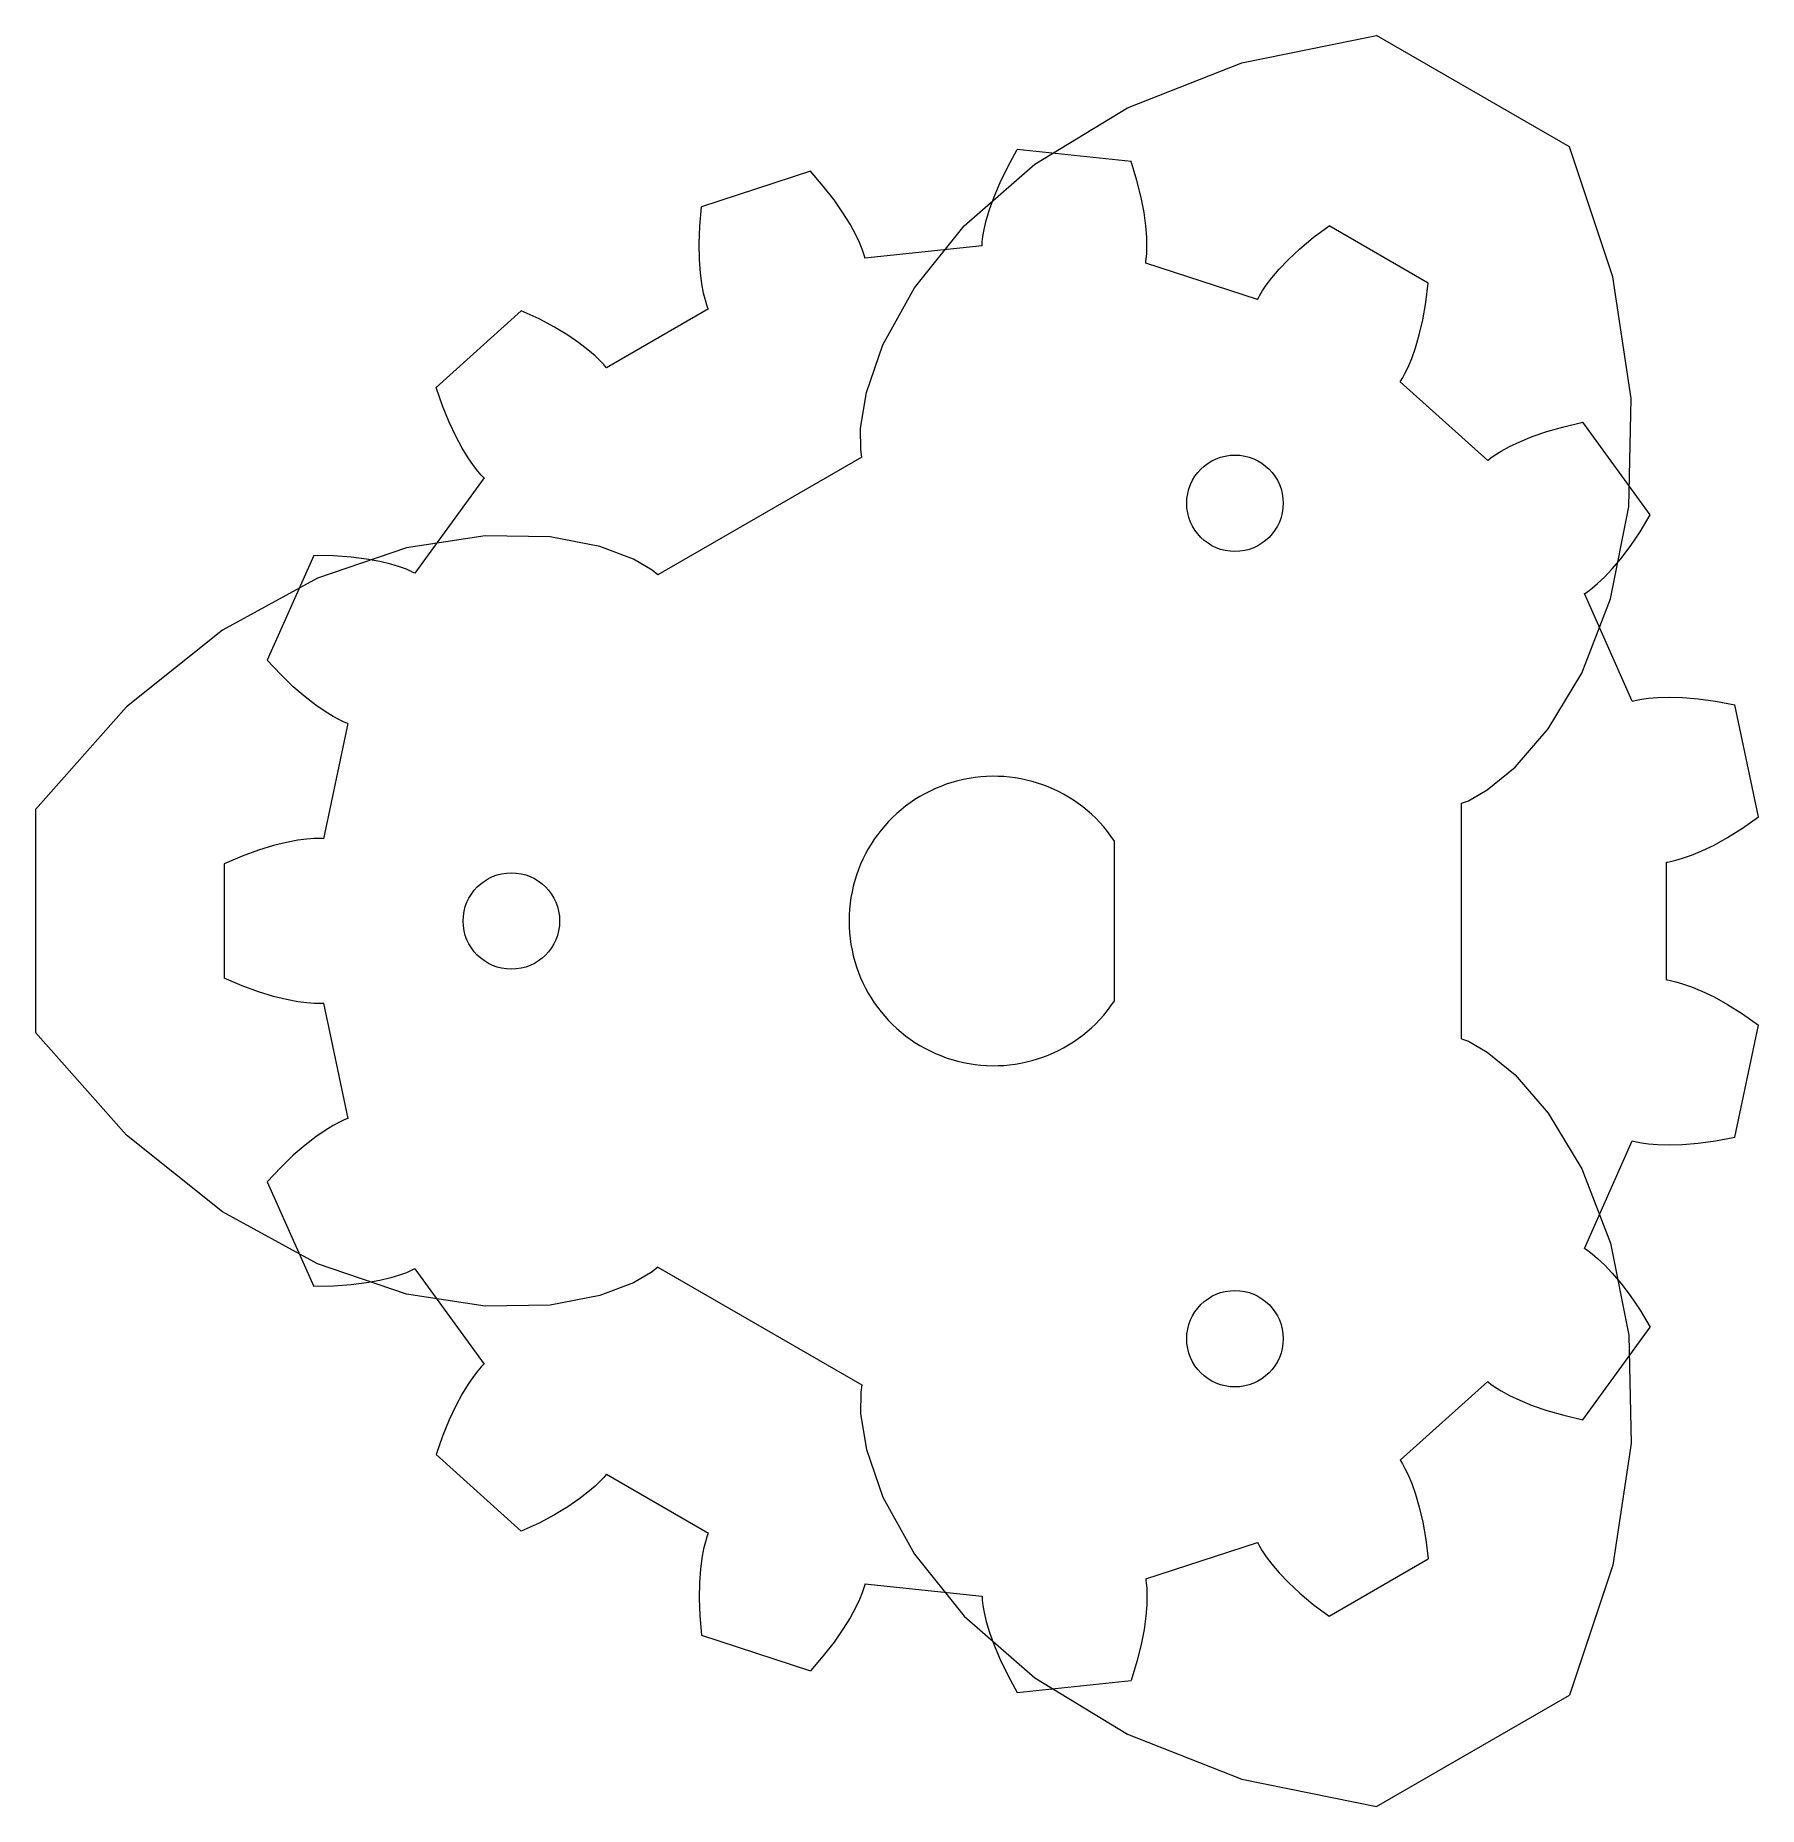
# Model space of a CAD drawing. Header units: millimetres. Extents: x -19.9 to 15.9, y -18.4 to 18.4.
import ezdxf

# ---------------------------------------------------------------- set-up
doc = ezdxf.new("R2010")
doc.units = ezdxf.units.MM
for name, color, linetype, lineweight in [('axis', 4, 'CONTINUOUS', 0), ('g15', 3, 'CONTINUOUS', 0), ('g3', 1, 'CONTINUOUS', 0), ('lock', 6, 'CONTINUOUS', 0)]:
    doc.layers.add(name, color=color, linetype=linetype, lineweight=lineweight)

msp = doc.modelspace()

# ---------------------------------------------------------------- linework, layer by layer
at = {"layer": 'axis'}
msp.add_line((2.5, -1.658), (2.5, 1.658), dxfattribs=at)
msp.add_arc((0, 0), 3, 33.5573, 326.4427, dxfattribs=at)
at = {"layer": 'g15'}
for p, q in [((0.289, 15.637), (0.488, 15.993)), ((0.488, 15.993), (0.488, 15.993)), ((2.848, 15.744), (0.488, 15.993)), ((-3.802, 15.542), (-6.059, 14.808)), ((-3.534, 15.235), (-3.802, 15.542)), ((-3.802, 15.542), (-3.802, 15.542)), ((0.13, 15.31), (0.289, 15.637)), ((2.968, 15.355), (2.848, 15.744)), ((2.848, 15.744), (2.848, 15.744)), ((-3.31, 14.948), (-3.534, 15.235)), ((0.005, 15.013), (0.13, 15.31)), ((3.056, 15.002), (2.968, 15.355)), ((-6.096, 14.403), (-6.059, 14.808)), ((-6.059, 14.808), (-6.059, 14.808)), ((-3.126, 14.684), (-3.31, 14.948)), ((-0.155, 14.525), (-0.089, 14.751)), ((-0.089, 14.751), (0.005, 15.013)), ((3.116, 14.686), (3.056, 15.002)), ((-6.108, 14.039), (-6.096, 14.403)), ((-2.98, 14.447), (-3.126, 14.684)), ((-2.868, 14.24), (-2.98, 14.447)), ((-0.226, 14.19), (-0.2, 14.337)), ((-0.2, 14.337), (-0.155, 14.525)), ((3.153, 14.41), (3.116, 14.686)), ((3.172, 14.175), (3.153, 14.41)), ((6.624, 14.167), (6.95, 14.412)), ((6.95, 14.412), (6.95, 14.412)), ((9.006, 13.225), (6.95, 14.412)), ((-6.102, 13.717), (-6.108, 14.039)), ((-2.785, 14.066), (-2.868, 14.24)), ((-2.729, 13.927), (-2.785, 14.066)), ((-0.244, 13.998), (-2.671, 13.743)), ((-0.244, 14.019), (-0.239, 14.083)), ((-0.244, 13.998), (-0.244, 14.019)), ((-0.239, 14.083), (-0.226, 14.19)), ((3.176, 13.983), (3.172, 14.175)), ((3.172, 13.833), (3.176, 13.983)), ((6.345, 13.933), (6.624, 14.167)), ((-6.081, 13.44), (-6.102, 13.717)), ((-2.694, 13.825), (-2.729, 13.927)), ((-2.676, 13.764), (-2.694, 13.825)), ((-2.671, 13.743), (-2.676, 13.764)), ((3.149, 13.641), (3.153, 13.662)), ((5.47, 12.887), (3.149, 13.641)), ((3.153, 13.662), (3.162, 13.726)), ((3.162, 13.726), (3.172, 13.833)), ((5.919, 13.512), (6.111, 13.713)), ((6.111, 13.713), (6.345, 13.933)), ((-6.05, 13.206), (-6.081, 13.44)), ((5.649, 13.179), (5.766, 13.332)), ((5.766, 13.332), (5.919, 13.512)), ((8.957, 12.821), (9.006, 13.225)), ((9.006, 13.225), (9.006, 13.225)), ((-6.014, 13.017), (-6.05, 13.206)), ((-5.978, 12.871), (-6.014, 13.017)), ((-5.947, 12.768), (-5.978, 12.871)), ((5.47, 12.887), (5.479, 12.906)), ((5.479, 12.906), (5.51, 12.963)), ((5.51, 12.963), (5.565, 13.055)), ((5.565, 13.055), (5.649, 13.179)), ((-9.795, 12.652), (-11.559, 11.063)), ((-9.425, 12.481), (-9.795, 12.652)), ((-9.795, 12.652), (-9.795, 12.652)), ((-5.917, 12.688), (-8.03, 11.468)), ((-5.925, 12.708), (-5.947, 12.768)), ((-5.917, 12.688), (-5.925, 12.708)), ((8.894, 12.462), (8.957, 12.821)), ((-9.104, 12.309), (-9.425, 12.481)), ((-8.829, 12.143), (-9.104, 12.309)), ((-8.599, 11.986), (-8.829, 12.143)), ((8.742, 11.882), (8.82, 12.149)), ((8.82, 12.149), (8.894, 12.462)), ((-8.412, 11.842), (-8.599, 11.986)), ((-8.266, 11.717), (-8.412, 11.842)), ((8.663, 11.66), (8.742, 11.882)), ((-8.157, 11.613), (-8.266, 11.717)), ((-8.084, 11.534), (-8.157, 11.613)), ((-8.043, 11.485), (-8.084, 11.534)), ((-8.03, 11.468), (-8.043, 11.485)), ((8.524, 11.347), (8.589, 11.482)), ((8.589, 11.482), (8.663, 11.66)), ((-11.427, 10.678), (-11.559, 11.063)), ((-11.559, 11.063), (-11.559, 11.063)), ((8.425, 11.181), (8.438, 11.199)), ((10.239, 9.548), (8.425, 11.181)), ((8.438, 11.199), (8.472, 11.253)), ((8.472, 11.253), (8.524, 11.347)), ((-11.29, 10.341), (-11.427, 10.678)), ((-11.154, 10.05), (-11.29, 10.341)), ((11.814, 10.248), (12.211, 10.339)), ((12.211, 10.339), (12.211, 10.339)), ((13.606, 8.419), (12.211, 10.339)), ((-11.021, 9.805), (-11.154, 10.05)), ((10.69, 9.835), (10.903, 9.936)), ((10.903, 9.936), (11.161, 10.042)), ((11.161, 10.042), (11.464, 10.148)), ((11.464, 10.148), (11.814, 10.248)), ((-10.898, 9.604), (-11.021, 9.805)), ((-10.788, 9.445), (-10.898, 9.604)), ((10.239, 9.548), (10.255, 9.562)), ((10.255, 9.562), (10.306, 9.602)), ((10.306, 9.602), (10.394, 9.663)), ((10.394, 9.663), (10.521, 9.742)), ((10.521, 9.742), (10.69, 9.835)), ((-10.566, 9.185), (-12, 7.21)), ((-10.696, 9.327), (-10.788, 9.445)), ((-10.626, 9.246), (-10.696, 9.327)), ((-10.582, 9.2), (-10.626, 9.246)), ((-10.566, 9.185), (-10.582, 9.2)), ((13.397, 8.069), (13.606, 8.419)), ((13.606, 8.419), (13.606, 8.419)), ((12.999, 7.511), (13.194, 7.767)), ((13.194, 7.767), (13.397, 8.069)), ((-14.094, 7.574), (-15.059, 5.406)), ((-13.687, 7.568), (-14.094, 7.574)), ((-14.094, 7.574), (-14.094, 7.574)), ((-13.323, 7.542), (-13.687, 7.568)), ((-13.004, 7.502), (-13.323, 7.542)), ((-12.73, 7.452), (-13.004, 7.502)), ((-12.501, 7.397), (-12.73, 7.452)), ((-12.317, 7.342), (-12.501, 7.397)), ((12.819, 7.299), (12.999, 7.511)), ((-12.176, 7.291), (-12.317, 7.342)), ((-12.077, 7.249), (-12.176, 7.291)), ((-12.019, 7.221), (-12.077, 7.249)), ((-12, 7.21), (-12.019, 7.221)), ((12.402, 6.899), (12.516, 6.996)), ((12.516, 6.996), (12.657, 7.128)), ((12.657, 7.128), (12.819, 7.299)), ((12.245, 6.787), (12.263, 6.798)), ((13.237, 4.558), (12.245, 6.787)), ((12.263, 6.798), (12.316, 6.834)), ((12.316, 6.834), (12.402, 6.899)), ((-14.782, 5.107), (-15.059, 5.406)), ((-15.059, 5.406), (-15.059, 5.406)), ((-14.52, 4.854), (-14.782, 5.107)), ((-14.277, 4.644), (-14.52, 4.854)), ((-14.056, 4.474), (-14.277, 4.644)), ((-13.862, 4.341), (-14.056, 4.474)), ((13.237, 4.558), (13.258, 4.564)), ((13.258, 4.564), (13.32, 4.58)), ((13.32, 4.58), (13.425, 4.6)), ((13.425, 4.6), (13.574, 4.621)), ((13.574, 4.621), (13.766, 4.636)), ((13.766, 4.636), (14.002, 4.642)), ((14.002, 4.642), (14.28, 4.634)), ((14.28, 4.634), (14.6, 4.608)), ((14.6, 4.608), (14.961, 4.557)), ((14.961, 4.557), (15.36, 4.478)), ((15.36, 4.478), (15.36, 4.478)), ((15.854, 2.157), (15.36, 4.478)), ((-13.388, 4.093), (-13.896, 1.706)), ((-13.697, 4.24), (-13.862, 4.341)), ((-13.565, 4.17), (-13.697, 4.24)), ((-13.468, 4.124), (-13.565, 4.17)), ((-13.408, 4.1), (-13.468, 4.124)), ((-13.388, 4.093), (-13.408, 4.1)), ((15.212, 1.729), (15.521, 1.922)), ((15.521, 1.922), (15.854, 2.157)), ((15.854, 2.157), (15.854, 2.157)), ((-15.239, 1.471), (-15.582, 1.347)), ((-14.932, 1.564), (-15.239, 1.471)), ((-14.661, 1.63), (-14.932, 1.564)), ((-14.429, 1.673), (-14.661, 1.63)), ((-14.238, 1.697), (-14.429, 1.673)), ((-14.088, 1.708), (-14.238, 1.697)), ((-13.981, 1.71), (-14.088, 1.708)), ((-13.917, 1.708), (-13.981, 1.71)), ((-13.896, 1.706), (-13.917, 1.708)), ((14.679, 1.454), (14.931, 1.574)), ((14.931, 1.574), (15.212, 1.729)), ((-15.582, 1.347), (-15.956, 1.187)), ((-15.956, 1.187), (-15.956, 1.187)), ((-15.956, 1.187), (-15.956, -1.187)), ((13.947, 1.22), (13.968, 1.223)), ((13.947, -1.22), (13.947, 1.22)), ((13.968, 1.223), (14.031, 1.234)), ((14.031, 1.234), (14.136, 1.258)), ((14.136, 1.258), (14.28, 1.3)), ((14.28, 1.3), (14.462, 1.364)), ((14.462, 1.364), (14.679, 1.454)), ((-15.582, -1.347), (-15.956, -1.187)), ((-15.956, -1.187), (-15.956, -1.187)), ((-15.239, -1.471), (-15.582, -1.347)), ((13.947, -1.22), (13.968, -1.223)), ((13.968, -1.223), (14.031, -1.234)), ((14.031, -1.234), (14.136, -1.258)), ((14.136, -1.258), (14.28, -1.3)), ((14.28, -1.3), (14.462, -1.364)), ((14.462, -1.364), (14.679, -1.454)), ((14.679, -1.454), (14.931, -1.574)), ((-14.932, -1.564), (-15.239, -1.471)), ((-14.661, -1.63), (-14.932, -1.564)), ((-14.429, -1.673), (-14.661, -1.63)), ((-14.238, -1.697), (-14.429, -1.673)), ((-14.088, -1.708), (-14.238, -1.697)), ((-13.981, -1.71), (-14.088, -1.708)), ((-13.917, -1.708), (-13.981, -1.71)), ((-13.896, -1.706), (-13.917, -1.708)), ((-13.896, -1.706), (-13.388, -4.093)), ((14.931, -1.574), (15.212, -1.729)), ((15.212, -1.729), (15.521, -1.922)), ((15.36, -4.478), (15.854, -2.157)), ((15.521, -1.922), (15.854, -2.157)), ((15.854, -2.157), (15.854, -2.157)), ((-13.862, -4.341), (-14.056, -4.474)), ((-13.697, -4.24), (-13.862, -4.341)), ((-13.565, -4.17), (-13.697, -4.24)), ((-13.468, -4.124), (-13.565, -4.17)), ((-13.408, -4.1), (-13.468, -4.124)), ((-13.388, -4.093), (-13.408, -4.1)), ((-14.277, -4.644), (-14.52, -4.854)), ((-14.056, -4.474), (-14.277, -4.644)), ((12.245, -6.787), (13.237, -4.558)), ((13.237, -4.558), (13.258, -4.564)), ((13.258, -4.564), (13.32, -4.58)), ((13.32, -4.58), (13.425, -4.6)), ((13.425, -4.6), (13.574, -4.621)), ((13.574, -4.621), (13.766, -4.636)), ((13.766, -4.636), (14.002, -4.642)), ((14.002, -4.642), (14.28, -4.634)), ((14.28, -4.634), (14.6, -4.608)), ((14.6, -4.608), (14.961, -4.557)), ((14.961, -4.557), (15.36, -4.478)), ((15.36, -4.478), (15.36, -4.478)), ((-14.782, -5.107), (-15.059, -5.406)), ((-14.52, -4.854), (-14.782, -5.107)), ((-15.059, -5.406), (-15.059, -5.406)), ((-15.059, -5.406), (-14.094, -7.574)), ((12.245, -6.787), (12.263, -6.798)), ((12.263, -6.798), (12.316, -6.834)), ((12.316, -6.834), (12.402, -6.899)), ((12.402, -6.899), (12.516, -6.996)), ((-12.317, -7.342), (-12.501, -7.397)), ((-12.176, -7.291), (-12.317, -7.342)), ((-12.077, -7.249), (-12.176, -7.291)), ((-12.019, -7.221), (-12.077, -7.249)), ((-12, -7.21), (-12.019, -7.221)), ((-12, -7.21), (-10.566, -9.185)), ((12.516, -6.996), (12.657, -7.128)), ((12.657, -7.128), (12.819, -7.299)), ((12.819, -7.299), (12.999, -7.511)), ((-13.687, -7.568), (-14.094, -7.574)), ((-14.094, -7.574), (-14.094, -7.574)), ((-13.323, -7.542), (-13.687, -7.568)), ((-13.004, -7.502), (-13.323, -7.542)), ((-12.73, -7.452), (-13.004, -7.502)), ((-12.501, -7.397), (-12.73, -7.452)), ((12.999, -7.511), (13.194, -7.767)), ((13.194, -7.767), (13.397, -8.069)), ((13.397, -8.069), (13.606, -8.419)), ((12.211, -10.339), (13.606, -8.419)), ((13.606, -8.419), (13.606, -8.419)), ((-10.788, -9.445), (-10.898, -9.604)), ((-10.696, -9.327), (-10.788, -9.445)), ((-10.626, -9.246), (-10.696, -9.327)), ((-10.582, -9.2), (-10.626, -9.246)), ((-10.566, -9.185), (-10.582, -9.2)), ((-11.021, -9.805), (-11.154, -10.05)), ((-10.898, -9.604), (-11.021, -9.805)), ((8.425, -11.181), (10.239, -9.548)), ((10.239, -9.548), (10.255, -9.562)), ((10.255, -9.562), (10.306, -9.602)), ((10.306, -9.602), (10.394, -9.663)), ((10.394, -9.663), (10.521, -9.742)), ((10.521, -9.742), (10.69, -9.835)), ((10.69, -9.835), (10.903, -9.936)), ((-11.154, -10.05), (-11.29, -10.341)), ((10.903, -9.936), (11.161, -10.042)), ((11.161, -10.042), (11.464, -10.148)), ((11.464, -10.148), (11.814, -10.248)), ((11.814, -10.248), (12.211, -10.339)), ((-11.29, -10.341), (-11.427, -10.678)), ((12.211, -10.339), (12.211, -10.339)), ((-11.427, -10.678), (-11.559, -11.063)), ((-11.559, -11.063), (-11.559, -11.063)), ((-11.559, -11.063), (-9.795, -12.652)), ((8.425, -11.181), (8.438, -11.199)), ((8.438, -11.199), (8.472, -11.253)), ((8.472, -11.253), (8.524, -11.347)), ((8.524, -11.347), (8.589, -11.482)), ((-8.266, -11.717), (-8.412, -11.842)), ((-8.157, -11.613), (-8.266, -11.717)), ((-8.084, -11.534), (-8.157, -11.613)), ((-8.043, -11.485), (-8.084, -11.534)), ((-8.03, -11.468), (-8.043, -11.485)), ((-8.03, -11.468), (-5.917, -12.688)), ((8.589, -11.482), (8.663, -11.66)), ((8.663, -11.66), (8.742, -11.882)), ((-8.599, -11.986), (-8.829, -12.143)), ((-8.412, -11.842), (-8.599, -11.986)), ((8.742, -11.882), (8.82, -12.149)), ((-9.425, -12.481), (-9.795, -12.652)), ((-9.104, -12.309), (-9.425, -12.481)), ((-8.829, -12.143), (-9.104, -12.309)), ((8.82, -12.149), (8.894, -12.462)), ((8.894, -12.462), (8.957, -12.821)), ((-9.795, -12.652), (-9.795, -12.652)), ((-5.947, -12.768), (-5.978, -12.871)), ((-5.925, -12.708), (-5.947, -12.768)), ((-5.917, -12.688), (-5.925, -12.708)), ((8.957, -12.821), (9.006, -13.225)), ((-6.05, -13.206), (-6.081, -13.44)), ((-6.014, -13.017), (-6.05, -13.206)), ((-5.978, -12.871), (-6.014, -13.017)), ((3.149, -13.641), (5.47, -12.887)), ((5.47, -12.887), (5.479, -12.906)), ((5.479, -12.906), (5.51, -12.963)), ((5.51, -12.963), (5.565, -13.055)), ((5.565, -13.055), (5.649, -13.179)), ((5.649, -13.179), (5.766, -13.332)), ((-6.081, -13.44), (-6.102, -13.717)), ((5.766, -13.332), (5.919, -13.512)), ((5.919, -13.512), (6.111, -13.713)), ((6.95, -14.412), (9.006, -13.225)), ((9.006, -13.225), (9.006, -13.225)), ((-6.102, -13.717), (-6.108, -14.039)), ((-2.729, -13.927), (-2.785, -14.066)), ((-2.694, -13.825), (-2.729, -13.927)), ((-2.676, -13.764), (-2.694, -13.825)), ((-2.671, -13.743), (-2.676, -13.764)), ((-2.671, -13.743), (-0.244, -13.998)), ((3.149, -13.641), (3.153, -13.662)), ((3.153, -13.662), (3.162, -13.726)), ((3.162, -13.726), (3.172, -13.833)), ((3.172, -13.833), (3.176, -13.983)), ((6.111, -13.713), (6.345, -13.933)), ((6.345, -13.933), (6.624, -14.167)), ((-6.108, -14.039), (-6.096, -14.403)), ((-2.868, -14.24), (-2.98, -14.447)), ((-2.785, -14.066), (-2.868, -14.24)), ((-0.244, -13.998), (-0.244, -14.019)), ((-0.244, -14.019), (-0.239, -14.083)), ((-0.239, -14.083), (-0.226, -14.19)), ((-0.226, -14.19), (-0.2, -14.337)), ((3.172, -14.175), (3.153, -14.41)), ((3.176, -13.983), (3.172, -14.175)), ((6.624, -14.167), (6.95, -14.412)), ((-6.096, -14.403), (-6.059, -14.808)), ((-3.126, -14.684), (-3.31, -14.948)), ((-2.98, -14.447), (-3.126, -14.684)), ((-0.2, -14.337), (-0.155, -14.525)), ((-0.155, -14.525), (-0.089, -14.751)), ((3.116, -14.686), (3.056, -15.002)), ((3.153, -14.41), (3.116, -14.686)), ((6.95, -14.412), (6.95, -14.412)), ((-6.059, -14.808), (-6.059, -14.808)), ((-6.059, -14.808), (-3.802, -15.542)), ((-3.31, -14.948), (-3.534, -15.235)), ((-0.089, -14.751), (0.005, -15.013)), ((0.005, -15.013), (0.13, -15.31)), ((3.056, -15.002), (2.968, -15.355)), ((-3.534, -15.235), (-3.802, -15.542)), ((0.13, -15.31), (0.289, -15.637)), ((2.968, -15.355), (2.848, -15.744)), ((-3.802, -15.542), (-3.802, -15.542)), ((0.289, -15.637), (0.488, -15.993)), ((0.488, -15.993), (2.848, -15.744)), ((2.848, -15.744), (2.848, -15.744)), ((0.488, -15.993), (0.488, -15.993))]:
    msp.add_line(p, q, dxfattribs=at)
at = {"layer": 'g3'}
for p, q in [((5.144, 17.791), (7.933, 18.359)), ((7.933, 18.359), (7.933, 18.359)), ((11.933, 16.05), (7.933, 18.359)), ((2.773, 16.861), (5.144, 17.791)), ((0.854, 15.693), (2.773, 16.861)), ((12.836, 13.351), (11.933, 16.05)), ((11.933, 16.05), (11.933, 16.05)), ((-0.611, 14.409), (0.854, 15.693)), ((-1.645, 13.126), (-0.611, 14.409)), ((13.216, 10.832), (12.836, 13.351)), ((-2.298, 11.947), (-1.645, 13.126)), ((-2.641, 10.956), (-2.298, 11.947)), ((-2.762, 10.216), (-2.641, 10.956)), ((13.164, 8.586), (13.216, 10.832)), ((-2.758, 9.767), (-2.762, 10.216)), ((-2.734, 9.619), (-6.963, 7.177)), ((-2.734, 9.619), (-2.758, 9.767)), ((12.784, 6.676), (13.164, 8.586)), ((-12.173, 7.734), (-14.017, 7.107)), ((-10.545, 7.988), (-12.173, 7.734)), ((-9.197, 7.963), (-10.545, 7.988)), ((-8.167, 7.765), (-9.197, 7.963)), ((-7.467, 7.5), (-8.167, 7.765)), ((-7.079, 7.272), (-7.467, 7.5)), ((-14.017, 7.107), (-15.989, 6.029)), ((-6.963, 7.177), (-7.079, 7.272)), ((12.19, 5.139), (12.784, 6.676)), ((-15.989, 6.029), (-17.98, 4.441)), ((11.495, 3.983), (12.19, 5.139)), ((-17.98, 4.441), (-19.866, 2.309)), ((10.808, 3.19), (11.495, 3.983)), ((10.228, 2.716), (10.808, 3.19)), ((9.838, 2.494), (10.228, 2.716)), ((-19.866, 2.309), (-19.866, 2.309)), ((-19.866, 2.309), (-19.866, -2.309)), ((9.697, 2.441), (9.838, 2.494)), ((9.697, -2.441), (9.697, 2.441)), ((-17.98, -4.441), (-19.866, -2.309)), ((-19.866, -2.309), (-19.866, -2.309)), ((9.697, -2.441), (9.838, -2.494)), ((9.838, -2.494), (10.228, -2.716)), ((10.228, -2.716), (10.808, -3.19)), ((10.808, -3.19), (11.495, -3.983)), ((11.495, -3.983), (12.19, -5.139)), ((-15.989, -6.029), (-17.98, -4.441)), ((12.19, -5.139), (12.784, -6.676)), ((-14.017, -7.107), (-15.989, -6.029)), ((12.784, -6.676), (13.164, -8.586)), ((-12.173, -7.734), (-14.017, -7.107)), ((-7.079, -7.272), (-7.467, -7.5)), ((-6.963, -7.177), (-7.079, -7.272)), ((-6.963, -7.177), (-2.734, -9.619)), ((-7.467, -7.5), (-8.167, -7.765)), ((-10.545, -7.988), (-12.173, -7.734)), ((-9.197, -7.963), (-10.545, -7.988)), ((-8.167, -7.765), (-9.197, -7.963)), ((13.164, -8.586), (13.216, -10.832)), ((-2.758, -9.767), (-2.762, -10.216)), ((-2.734, -9.619), (-2.758, -9.767)), ((-2.762, -10.216), (-2.641, -10.956)), ((-2.641, -10.956), (-2.298, -11.947)), ((13.216, -10.832), (12.836, -13.351)), ((-2.298, -11.947), (-1.645, -13.126)), ((-1.645, -13.126), (-0.611, -14.409)), ((12.836, -13.351), (11.933, -16.05)), ((-0.611, -14.409), (0.854, -15.693)), ((0.854, -15.693), (2.773, -16.861)), ((7.933, -18.359), (11.933, -16.05)), ((11.933, -16.05), (11.933, -16.05)), ((2.773, -16.861), (5.144, -17.791)), ((5.144, -17.791), (7.933, -18.359)), ((7.933, -18.359), (7.933, -18.359))]:
    msp.add_line(p, q, dxfattribs=at)
at = {"layer": 'lock'}
for centre in [(5, 8.66), (-10, 0), (5, -8.66)]:
    msp.add_circle(centre, 1, dxfattribs=at)

doc.saveas('drawing.dxf')
